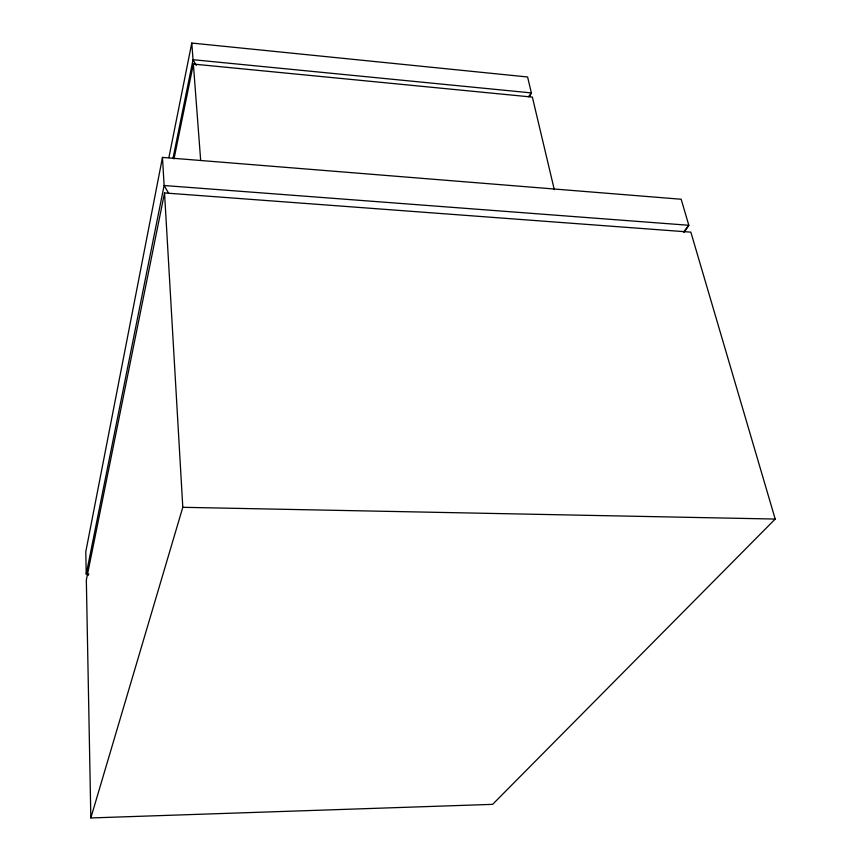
<?xml version="1.0" encoding="UTF-8"?>
<svg xmlns="http://www.w3.org/2000/svg" width="861" height="861" viewBox="0 0 861 861"><rect width="100%" height="100%" fill="white"/><g stroke="black" fill="none" stroke-linecap="round" stroke-linejoin="round"><path stroke-width="1.29" d="M684.366 231.996L688.822 225.281L681.169 199.246L162.481 157.412L85.799 551.707L86.229 574.126L88.554 575.17M168.885 157.638L191.777 43.05L527.599 76.984L531.366 92.913L529.655 96.55M164.537 192.939L86.337 580.013L90.835 817.95L492.621 804.357L775.201 519.054L690.845 232.147L164.537 192.939L182.801 507.301L90.835 817.95M173.007 158.284L193.047 59.7L191.777 43.05M173.997 158.962L193.37 64.069L532.356 97.099L554.301 189.635M528.406 96.723L531.366 92.913L193.047 59.7L196.276 65.447M683.473 232.115L688.822 225.281L164.107 185.513L162.481 157.412M88.909 574.147L86.229 574.126L164.107 185.513L168.605 193.187M182.801 507.301L775.201 519.054M193.37 64.069L200.678 160.49"/></g></svg>
